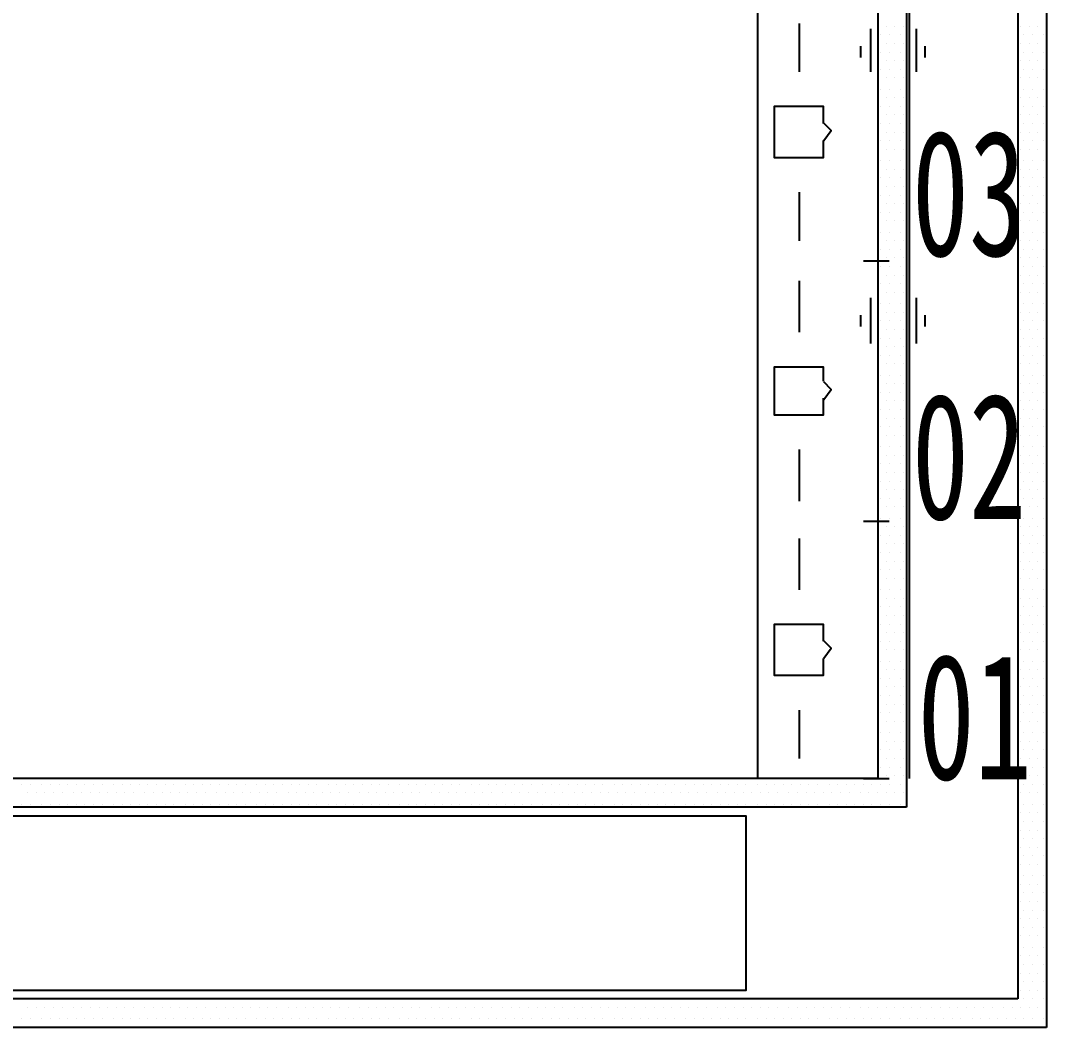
# Model space of a CAD drawing. Header units: metres. Extents: x 17 to 1264, y 17 to 859.
# Drawn here: x 242.4 to 294, y 131 to 181.7 of the extents above; entities that cross this region are included whole.
import ezdxf

# ---------------------------------------------------------------- set-up
doc = ezdxf.new("R2010")
doc.units = ezdxf.units.M
for name, color, linetype in [('LINES', 7, 'Continuous'), ('POLYLINES', 4, 'Continuous'), ('RECTS', 7, 'Continuous'), ('TEXTS', 3, 'Continuous')]:
    doc.layers.add(name, color=color, linetype=linetype)

msp = doc.modelspace()

# ---------------------------------------------------------------- linework, layer by layer
at = {"layer": 'LINES'}
for p, q in [((281.59, 181.58), (281.59, 179.14)), ((285.19, 181.3), (285.19, 179.14)), ((285.98, 181.44), (285.98, 181.44)), ((286.41, 181.44), (286.41, 181.44)), ((286.84, 181.44), (286.84, 181.44)), ((287.49, 181.3), (287.49, 179.14)), ((292.75, 181.44), (292.75, 181.44)), ((293.18, 181.44), (293.18, 181.44)), ((293.61, 181.44), (293.61, 181.44)), ((285.69, 181.01), (285.69, 181.01)), ((286.12, 181.01), (286.12, 181.01)), ((286.7, 181.01), (286.7, 181.01)), ((292.89, 181.01), (292.89, 181.01)), ((293.32, 181.01), (293.32, 181.01)), ((293.9, 181.01), (293.9, 181.01)), ((284.68, 180.43), (284.68, 179.86)), ((285.98, 180.58), (285.98, 180.58)), ((286.41, 180.58), (286.41, 180.58)), ((286.84, 180.58), (286.84, 180.58)), ((287.92, 180.43), (287.92, 179.86)), ((292.75, 180.58), (292.75, 180.58)), ((293.18, 180.58), (293.18, 180.58)), ((293.61, 180.58), (293.61, 180.58)), ((285.69, 180.14), (285.69, 180.14)), ((285.98, 179.71), (285.98, 179.71)), ((286.12, 180.14), (286.12, 180.14)), ((286.41, 179.71), (286.41, 179.71)), ((286.7, 180.14), (286.7, 180.14)), ((286.84, 179.71), (286.84, 179.71)), ((292.75, 179.71), (292.75, 179.71)), ((292.89, 180.14), (292.89, 180.14)), ((293.18, 179.71), (293.18, 179.71)), ((293.32, 180.14), (293.32, 180.14)), ((293.61, 179.71), (293.61, 179.71)), ((293.9, 180.14), (293.9, 180.14)), ((285.69, 179.28), (285.69, 179.28)), ((286.12, 179.28), (286.12, 179.28)), ((286.7, 179.28), (286.7, 179.28)), ((292.89, 179.28), (292.89, 179.28)), ((293.32, 179.28), (293.32, 179.28)), ((293.9, 179.28), (293.9, 179.28)), ((285.98, 178.85), (285.98, 178.85)), ((286.41, 178.85), (286.41, 178.85)), ((286.84, 178.85), (286.84, 178.85)), ((292.75, 178.85), (292.75, 178.85)), ((293.18, 178.85), (293.18, 178.85)), ((293.61, 178.85), (293.61, 178.85)), ((285.69, 178.27), (285.69, 178.27)), ((286.12, 178.27), (286.12, 178.27)), ((286.7, 178.27), (286.7, 178.27)), ((292.89, 178.27), (292.89, 178.27)), ((293.32, 178.27), (293.32, 178.27)), ((293.9, 178.27), (293.9, 178.27)), ((285.98, 177.84), (285.98, 177.84)), ((286.41, 177.84), (286.41, 177.84)), ((286.84, 177.84), (286.84, 177.84)), ((292.75, 177.84), (292.75, 177.84)), ((293.18, 177.84), (293.18, 177.84)), ((293.61, 177.84), (293.61, 177.84)), ((285.69, 177.41), (285.69, 177.41)), ((286.12, 177.41), (286.12, 177.41)), ((286.7, 177.41), (286.7, 177.41)), ((292.89, 177.41), (292.89, 177.41)), ((293.32, 177.41), (293.32, 177.41)), ((293.9, 177.41), (293.9, 177.41)), ((285.98, 176.98), (285.98, 176.98)), ((286.41, 176.98), (286.41, 176.98)), ((286.84, 176.98), (286.84, 176.98)), ((292.75, 176.98), (292.75, 176.98)), ((293.18, 176.98), (293.18, 176.98)), ((293.61, 176.98), (293.61, 176.98)), ((285.69, 176.54), (285.69, 176.54)), ((285.98, 176.11), (285.98, 176.11)), ((286.12, 176.54), (286.12, 176.54)), ((286.41, 176.11), (286.41, 176.11)), ((286.7, 176.54), (286.7, 176.54)), ((286.84, 176.11), (286.84, 176.11)), ((292.75, 176.11), (292.75, 176.11)), ((292.89, 176.54), (292.89, 176.54)), ((293.18, 176.11), (293.18, 176.11)), ((293.32, 176.54), (293.32, 176.54)), ((293.61, 176.11), (293.61, 176.11)), ((293.9, 176.54), (293.9, 176.54)), ((285.69, 175.68), (285.69, 175.68)), ((286.12, 175.68), (286.12, 175.68)), ((286.7, 175.68), (286.7, 175.68)), ((292.89, 175.68), (292.89, 175.68)), ((293.32, 175.68), (293.32, 175.68)), ((293.9, 175.68), (293.9, 175.68)), ((285.98, 175.25), (285.98, 175.25)), ((286.41, 175.25), (286.41, 175.25)), ((286.84, 175.25), (286.84, 175.25)), ((292.75, 175.25), (292.75, 175.25)), ((293.18, 175.25), (293.18, 175.25)), ((293.61, 175.25), (293.61, 175.25)), ((285.69, 174.67), (285.69, 174.67)), ((286.12, 174.67), (286.12, 174.67)), ((286.7, 174.67), (286.7, 174.67)), ((292.89, 174.67), (292.89, 174.67)), ((293.32, 174.67), (293.32, 174.67)), ((293.9, 174.67), (293.9, 174.67)), ((285.98, 174.24), (285.98, 174.24)), ((286.41, 174.24), (286.41, 174.24)), ((286.84, 174.24), (286.84, 174.24)), ((292.75, 174.24), (292.75, 174.24)), ((293.18, 174.24), (293.18, 174.24)), ((293.61, 174.24), (293.61, 174.24)), ((285.69, 173.81), (285.69, 173.81)), ((286.12, 173.81), (286.12, 173.81)), ((286.7, 173.81), (286.7, 173.81)), ((292.89, 173.81), (292.89, 173.81)), ((293.32, 173.81), (293.32, 173.81)), ((293.9, 173.81), (293.9, 173.81)), ((281.59, 173.09), (281.59, 170.64)), ((285.69, 172.94), (285.69, 172.94)), ((285.98, 173.38), (285.98, 173.38)), ((286.12, 172.94), (286.12, 172.94)), ((286.41, 173.38), (286.41, 173.38)), ((286.7, 172.94), (286.7, 172.94)), ((286.84, 173.38), (286.84, 173.38)), ((292.75, 173.38), (292.75, 173.38)), ((292.89, 172.94), (292.89, 172.94)), ((293.18, 173.38), (293.18, 173.38)), ((293.32, 172.94), (293.32, 172.94)), ((293.61, 173.38), (293.61, 173.38)), ((293.9, 172.94), (293.9, 172.94)), ((285.98, 172.51), (285.98, 172.51)), ((286.41, 172.51), (286.41, 172.51)), ((286.84, 172.51), (286.84, 172.51)), ((292.75, 172.51), (292.75, 172.51)), ((293.18, 172.51), (293.18, 172.51)), ((293.61, 172.51), (293.61, 172.51)), ((285.69, 172.08), (285.69, 172.08)), ((286.12, 172.08), (286.12, 172.08)), ((286.7, 172.08), (286.7, 172.08)), ((292.89, 172.08), (292.89, 172.08)), ((293.32, 172.08), (293.32, 172.08)), ((293.9, 172.08), (293.9, 172.08)), ((285.98, 171.65), (285.98, 171.65)), ((286.41, 171.65), (286.41, 171.65)), ((286.84, 171.65), (286.84, 171.65)), ((292.75, 171.65), (292.75, 171.65)), ((293.18, 171.65), (293.18, 171.65)), ((293.61, 171.65), (293.61, 171.65)), ((285.69, 171.07), (285.69, 171.07)), ((286.12, 171.07), (286.12, 171.07)), ((286.7, 171.07), (286.7, 171.07)), ((292.89, 171.07), (292.89, 171.07)), ((293.32, 171.07), (293.32, 171.07)), ((293.9, 171.07), (293.9, 171.07)), ((285.98, 170.64), (285.98, 170.64)), ((286.41, 170.64), (286.41, 170.64)), ((286.84, 170.64), (286.84, 170.64)), ((292.75, 170.64), (292.75, 170.64)), ((293.18, 170.64), (293.18, 170.64)), ((293.61, 170.64), (293.61, 170.64)), ((285.69, 170.21), (285.69, 170.21)), ((286.12, 170.21), (286.12, 170.21)), ((286.7, 170.21), (286.7, 170.21)), ((292.89, 170.21), (292.89, 170.21)), ((293.32, 170.21), (293.32, 170.21)), ((293.9, 170.21), (293.9, 170.21)), ((284.83, 169.63), (286.12, 169.63)), ((285.69, 169.34), (285.69, 169.34)), ((285.98, 169.78), (285.98, 169.78)), ((286.12, 169.34), (286.12, 169.34)), ((286.41, 169.78), (286.41, 169.78)), ((286.7, 169.34), (286.7, 169.34)), ((286.84, 169.78), (286.84, 169.78)), ((292.75, 169.78), (292.75, 169.78)), ((292.89, 169.34), (292.89, 169.34)), ((293.18, 169.78), (293.18, 169.78)), ((293.32, 169.34), (293.32, 169.34)), ((293.61, 169.78), (293.61, 169.78)), ((293.9, 169.34), (293.9, 169.34)), ((285.98, 168.91), (285.98, 168.91)), ((286.41, 168.91), (286.41, 168.91)), ((286.84, 168.91), (286.84, 168.91)), ((292.75, 168.91), (292.75, 168.91)), ((293.18, 168.91), (293.18, 168.91)), ((293.61, 168.91), (293.61, 168.91)), ((281.59, 168.62), (281.59, 166.03)), ((285.69, 168.48), (285.69, 168.48)), ((286.12, 168.48), (286.12, 168.48)), ((286.7, 168.48), (286.7, 168.48)), ((292.89, 168.48), (292.89, 168.48)), ((293.32, 168.48), (293.32, 168.48)), ((293.9, 168.48), (293.9, 168.48)), ((285.98, 168.05), (285.98, 168.05)), ((286.41, 168.05), (286.41, 168.05)), ((286.84, 168.05), (286.84, 168.05)), ((292.75, 168.05), (292.75, 168.05)), ((293.18, 168.05), (293.18, 168.05)), ((293.61, 168.05), (293.61, 168.05)), ((285.19, 167.76), (285.19, 165.46)), ((285.69, 167.47), (285.69, 167.47)), ((286.12, 167.47), (286.12, 167.47)), ((286.7, 167.47), (286.7, 167.47)), ((287.49, 167.76), (287.49, 165.46)), ((292.89, 167.47), (292.89, 167.47)), ((293.32, 167.47), (293.32, 167.47)), ((293.9, 167.47), (293.9, 167.47)), ((284.68, 166.9), (284.68, 166.32)), ((285.98, 167.04), (285.98, 167.04)), ((286.41, 167.04), (286.41, 167.04)), ((286.84, 167.04), (286.84, 167.04)), ((287.92, 166.9), (287.92, 166.32)), ((292.75, 167.04), (292.75, 167.04)), ((293.18, 167.04), (293.18, 167.04)), ((293.61, 167.04), (293.61, 167.04)), ((285.69, 166.61), (285.69, 166.61)), ((286.12, 166.61), (286.12, 166.61)), ((286.7, 166.61), (286.7, 166.61)), ((292.89, 166.61), (292.89, 166.61)), ((293.32, 166.61), (293.32, 166.61)), ((293.9, 166.61), (293.9, 166.61)), ((285.69, 165.74), (285.69, 165.74)), ((285.98, 166.18), (285.98, 166.18)), ((286.12, 165.74), (286.12, 165.74)), ((286.41, 166.18), (286.41, 166.18)), ((286.7, 165.74), (286.7, 165.74)), ((286.84, 166.18), (286.84, 166.18)), ((292.75, 166.18), (292.75, 166.18)), ((292.89, 165.74), (292.89, 165.74)), ((293.18, 166.18), (293.18, 166.18)), ((293.32, 165.74), (293.32, 165.74)), ((293.61, 166.18), (293.61, 166.18)), ((293.9, 165.74), (293.9, 165.74)), ((285.98, 165.31), (285.98, 165.31)), ((286.41, 165.31), (286.41, 165.31)), ((286.84, 165.31), (286.84, 165.31)), ((292.75, 165.31), (292.75, 165.31)), ((293.18, 165.31), (293.18, 165.31)), ((293.61, 165.31), (293.61, 165.31)), ((285.69, 164.88), (285.69, 164.88)), ((286.12, 164.88), (286.12, 164.88)), ((286.7, 164.88), (286.7, 164.88)), ((292.89, 164.88), (292.89, 164.88)), ((293.32, 164.88), (293.32, 164.88)), ((293.9, 164.88), (293.9, 164.88)), ((285.98, 164.45), (285.98, 164.45)), ((286.41, 164.45), (286.41, 164.45)), ((286.84, 164.45), (286.84, 164.45)), ((292.75, 164.45), (292.75, 164.45)), ((293.18, 164.45), (293.18, 164.45)), ((293.61, 164.45), (293.61, 164.45)), ((285.69, 163.87), (285.69, 163.87)), ((286.12, 163.87), (286.12, 163.87)), ((286.7, 163.87), (286.7, 163.87)), ((292.89, 163.87), (292.89, 163.87)), ((293.32, 163.87), (293.32, 163.87)), ((293.9, 163.87), (293.9, 163.87)), ((285.98, 163.44), (285.98, 163.44)), ((286.41, 163.44), (286.41, 163.44)), ((286.84, 163.44), (286.84, 163.44)), ((292.75, 163.44), (292.75, 163.44)), ((293.18, 163.44), (293.18, 163.44)), ((293.61, 163.44), (293.61, 163.44)), ((285.69, 163.01), (285.69, 163.01)), ((286.12, 163.01), (286.12, 163.01)), ((286.7, 163.01), (286.7, 163.01)), ((292.89, 163.01), (292.89, 163.01)), ((293.32, 163.01), (293.32, 163.01)), ((293.9, 163.01), (293.9, 163.01)), ((285.69, 162.14), (285.69, 162.14)), ((285.98, 162.58), (285.98, 162.58)), ((286.12, 162.14), (286.12, 162.14)), ((286.41, 162.58), (286.41, 162.58)), ((286.7, 162.14), (286.7, 162.14)), ((286.84, 162.58), (286.84, 162.58)), ((292.75, 162.58), (292.75, 162.58)), ((292.89, 162.14), (292.89, 162.14)), ((293.18, 162.58), (293.18, 162.58)), ((293.32, 162.14), (293.32, 162.14)), ((293.61, 162.58), (293.61, 162.58)), ((293.9, 162.14), (293.9, 162.14)), ((285.98, 161.71), (285.98, 161.71)), ((286.41, 161.71), (286.41, 161.71)), ((286.84, 161.71), (286.84, 161.71)), ((292.75, 161.71), (292.75, 161.71)), ((293.18, 161.71), (293.18, 161.71)), ((293.61, 161.71), (293.61, 161.71)), ((285.69, 161.28), (285.69, 161.28)), ((286.12, 161.28), (286.12, 161.28)), ((286.7, 161.28), (286.7, 161.28)), ((292.89, 161.28), (292.89, 161.28)), ((293.32, 161.28), (293.32, 161.28)), ((293.9, 161.28), (293.9, 161.28)), ((285.98, 160.85), (285.98, 160.85)), ((286.41, 160.85), (286.41, 160.85)), ((286.84, 160.85), (286.84, 160.85)), ((292.75, 160.85), (292.75, 160.85)), ((293.18, 160.85), (293.18, 160.85)), ((293.61, 160.85), (293.61, 160.85)), ((281.59, 160.13), (281.59, 157.54)), ((285.69, 160.27), (285.69, 160.27)), ((286.12, 160.27), (286.12, 160.27)), ((286.7, 160.27), (286.7, 160.27)), ((292.89, 160.27), (292.89, 160.27)), ((293.32, 160.27), (293.32, 160.27)), ((293.9, 160.27), (293.9, 160.27)), ((285.98, 159.84), (285.98, 159.84)), ((286.41, 159.84), (286.41, 159.84)), ((286.84, 159.84), (286.84, 159.84)), ((292.75, 159.84), (292.75, 159.84)), ((293.18, 159.84), (293.18, 159.84)), ((293.61, 159.84), (293.61, 159.84)), ((285.69, 159.41), (285.69, 159.41)), ((286.12, 159.41), (286.12, 159.41)), ((286.7, 159.41), (286.7, 159.41)), ((292.89, 159.41), (292.89, 159.41)), ((293.32, 159.41), (293.32, 159.41)), ((293.9, 159.41), (293.9, 159.41)), ((285.69, 158.54), (285.69, 158.54)), ((285.98, 158.98), (285.98, 158.98)), ((286.12, 158.54), (286.12, 158.54)), ((286.41, 158.98), (286.41, 158.98)), ((286.7, 158.54), (286.7, 158.54)), ((286.84, 158.98), (286.84, 158.98)), ((292.75, 158.98), (292.75, 158.98)), ((292.89, 158.54), (292.89, 158.54)), ((293.18, 158.98), (293.18, 158.98)), ((293.32, 158.54), (293.32, 158.54)), ((293.61, 158.98), (293.61, 158.98)), ((293.9, 158.54), (293.9, 158.54)), ((285.98, 158.11), (285.98, 158.11)), ((286.41, 158.11), (286.41, 158.11)), ((286.84, 158.11), (286.84, 158.11)), ((292.75, 158.11), (292.75, 158.11)), ((293.18, 158.11), (293.18, 158.11)), ((293.61, 158.11), (293.61, 158.11)), ((285.69, 157.68), (285.69, 157.68)), ((286.12, 157.68), (286.12, 157.68)), ((286.7, 157.68), (286.7, 157.68)), ((292.89, 157.68), (292.89, 157.68)), ((293.32, 157.68), (293.32, 157.68)), ((293.9, 157.68), (293.9, 157.68)), ((285.98, 157.25), (285.98, 157.25)), ((286.41, 157.25), (286.41, 157.25)), ((286.84, 157.25), (286.84, 157.25)), ((292.75, 157.25), (292.75, 157.25)), ((293.18, 157.25), (293.18, 157.25)), ((293.61, 157.25), (293.61, 157.25)), ((284.83, 156.53), (286.12, 156.53)), ((285.69, 156.67), (285.69, 156.67)), ((286.12, 156.67), (286.12, 156.67)), ((286.7, 156.67), (286.7, 156.67)), ((292.89, 156.67), (292.89, 156.67)), ((293.32, 156.67), (293.32, 156.67)), ((293.9, 156.67), (293.9, 156.67)), ((285.98, 156.24), (285.98, 156.24)), ((286.41, 156.24), (286.41, 156.24)), ((286.84, 156.24), (286.84, 156.24)), ((292.75, 156.24), (292.75, 156.24)), ((293.18, 156.24), (293.18, 156.24)), ((293.61, 156.24), (293.61, 156.24)), ((281.59, 155.66), (281.59, 153.07)), ((285.69, 155.81), (285.69, 155.81)), ((285.98, 155.38), (285.98, 155.38)), ((286.12, 155.81), (286.12, 155.81)), ((286.41, 155.38), (286.41, 155.38)), ((286.7, 155.81), (286.7, 155.81)), ((286.84, 155.38), (286.84, 155.38)), ((292.75, 155.38), (292.75, 155.38)), ((292.89, 155.81), (292.89, 155.81)), ((293.18, 155.38), (293.18, 155.38)), ((293.32, 155.81), (293.32, 155.81)), ((293.61, 155.38), (293.61, 155.38)), ((293.9, 155.81), (293.9, 155.81)), ((285.69, 154.94), (285.69, 154.94)), ((286.12, 154.94), (286.12, 154.94)), ((286.7, 154.94), (286.7, 154.94)), ((292.89, 154.94), (292.89, 154.94)), ((293.32, 154.94), (293.32, 154.94)), ((293.9, 154.94), (293.9, 154.94)), ((285.98, 154.51), (285.98, 154.51)), ((286.41, 154.51), (286.41, 154.51)), ((286.84, 154.51), (286.84, 154.51)), ((292.75, 154.51), (292.75, 154.51)), ((293.18, 154.51), (293.18, 154.51)), ((293.61, 154.51), (293.61, 154.51)), ((285.69, 154.08), (285.69, 154.08)), ((286.12, 154.08), (286.12, 154.08)), ((286.7, 154.08), (286.7, 154.08)), ((292.89, 154.08), (292.89, 154.08)), ((293.32, 154.08), (293.32, 154.08)), ((293.9, 154.08), (293.9, 154.08)), ((285.98, 153.65), (285.98, 153.65)), ((286.41, 153.65), (286.41, 153.65)), ((286.84, 153.65), (286.84, 153.65)), ((292.75, 153.65), (292.75, 153.65)), ((293.18, 153.65), (293.18, 153.65)), ((293.61, 153.65), (293.61, 153.65)), ((285.69, 153.07), (285.69, 153.07)), ((286.12, 153.07), (286.12, 153.07)), ((286.7, 153.07), (286.7, 153.07)), ((292.89, 153.07), (292.89, 153.07)), ((293.32, 153.07), (293.32, 153.07)), ((293.9, 153.07), (293.9, 153.07)), ((285.98, 152.64), (285.98, 152.64)), ((286.41, 152.64), (286.41, 152.64)), ((286.84, 152.64), (286.84, 152.64)), ((292.75, 152.64), (292.75, 152.64)), ((293.18, 152.64), (293.18, 152.64)), ((293.61, 152.64), (293.61, 152.64)), ((285.69, 152.21), (285.69, 152.21)), ((285.98, 151.78), (285.98, 151.78)), ((286.12, 152.21), (286.12, 152.21)), ((286.41, 151.78), (286.41, 151.78)), ((286.7, 152.21), (286.7, 152.21)), ((286.84, 151.78), (286.84, 151.78)), ((292.75, 151.78), (292.75, 151.78)), ((292.89, 152.21), (292.89, 152.21)), ((293.18, 151.78), (293.18, 151.78)), ((293.32, 152.21), (293.32, 152.21)), ((293.61, 151.78), (293.61, 151.78)), ((293.9, 152.21), (293.9, 152.21)), ((285.69, 151.34), (285.69, 151.34)), ((286.12, 151.34), (286.12, 151.34)), ((286.7, 151.34), (286.7, 151.34)), ((292.89, 151.34), (292.89, 151.34)), ((293.32, 151.34), (293.32, 151.34)), ((293.9, 151.34), (293.9, 151.34)), ((285.98, 150.91), (285.98, 150.91)), ((286.41, 150.91), (286.41, 150.91)), ((286.84, 150.91), (286.84, 150.91)), ((292.75, 150.91), (292.75, 150.91)), ((293.18, 150.91), (293.18, 150.91)), ((293.61, 150.91), (293.61, 150.91)), ((285.69, 150.48), (285.69, 150.48)), ((286.12, 150.48), (286.12, 150.48)), ((286.7, 150.48), (286.7, 150.48)), ((292.89, 150.48), (292.89, 150.48)), ((293.32, 150.48), (293.32, 150.48)), ((293.9, 150.48), (293.9, 150.48)), ((285.98, 150.05), (285.98, 150.05)), ((286.41, 150.05), (286.41, 150.05)), ((286.84, 150.05), (286.84, 150.05)), ((292.75, 150.05), (292.75, 150.05)), ((293.18, 150.05), (293.18, 150.05)), ((293.61, 150.05), (293.61, 150.05)), ((285.69, 149.47), (285.69, 149.47)), ((286.12, 149.47), (286.12, 149.47)), ((286.7, 149.47), (286.7, 149.47)), ((292.89, 149.47), (292.89, 149.47)), ((293.32, 149.47), (293.32, 149.47)), ((293.9, 149.47), (293.9, 149.47)), ((285.98, 149.04), (285.98, 149.04)), ((286.41, 149.04), (286.41, 149.04)), ((286.84, 149.04), (286.84, 149.04)), ((292.75, 149.04), (292.75, 149.04)), ((293.18, 149.04), (293.18, 149.04)), ((293.61, 149.04), (293.61, 149.04)), ((285.69, 148.61), (285.69, 148.61)), ((285.98, 148.18), (285.98, 148.18)), ((286.12, 148.61), (286.12, 148.61)), ((286.41, 148.18), (286.41, 148.18)), ((286.7, 148.61), (286.7, 148.61)), ((286.84, 148.18), (286.84, 148.18)), ((292.75, 148.18), (292.75, 148.18)), ((292.89, 148.61), (292.89, 148.61)), ((293.18, 148.18), (293.18, 148.18)), ((293.32, 148.61), (293.32, 148.61)), ((293.61, 148.18), (293.61, 148.18)), ((293.9, 148.61), (293.9, 148.61)), ((285.69, 147.74), (285.69, 147.74)), ((286.12, 147.74), (286.12, 147.74)), ((286.7, 147.74), (286.7, 147.74)), ((292.89, 147.74), (292.89, 147.74)), ((293.32, 147.74), (293.32, 147.74)), ((293.9, 147.74), (293.9, 147.74)), ((285.98, 147.31), (285.98, 147.31)), ((286.41, 147.31), (286.41, 147.31)), ((286.84, 147.31), (286.84, 147.31)), ((292.75, 147.31), (292.75, 147.31)), ((293.18, 147.31), (293.18, 147.31)), ((293.61, 147.31), (293.61, 147.31)), ((281.59, 147.02), (281.59, 144.58)), ((285.69, 146.88), (285.69, 146.88)), ((286.12, 146.88), (286.12, 146.88)), ((286.7, 146.88), (286.7, 146.88)), ((292.89, 146.88), (292.89, 146.88)), ((293.32, 146.88), (293.32, 146.88)), ((293.9, 146.88), (293.9, 146.88)), ((285.98, 146.45), (285.98, 146.45)), ((286.41, 146.45), (286.41, 146.45)), ((286.84, 146.45), (286.84, 146.45)), ((292.75, 146.45), (292.75, 146.45)), ((293.18, 146.45), (293.18, 146.45)), ((293.61, 146.45), (293.61, 146.45)), ((285.69, 145.87), (285.69, 145.87)), ((286.12, 145.87), (286.12, 145.87)), ((286.7, 145.87), (286.7, 145.87)), ((292.89, 145.87), (292.89, 145.87)), ((293.32, 145.87), (293.32, 145.87)), ((293.9, 145.87), (293.9, 145.87)), ((285.98, 145.44), (285.98, 145.44)), ((286.41, 145.44), (286.41, 145.44)), ((286.84, 145.44), (286.84, 145.44)), ((292.75, 145.44), (292.75, 145.44)), ((293.18, 145.44), (293.18, 145.44)), ((293.61, 145.44), (293.61, 145.44)), ((285.69, 145.01), (285.69, 145.01)), ((285.98, 144.58), (285.98, 144.58)), ((286.12, 145.01), (286.12, 145.01)), ((286.41, 144.58), (286.41, 144.58)), ((286.7, 145.01), (286.7, 145.01)), ((286.84, 144.58), (286.84, 144.58)), ((292.75, 144.58), (292.75, 144.58)), ((292.89, 145.01), (292.89, 145.01)), ((293.18, 144.58), (293.18, 144.58)), ((293.32, 145.01), (293.32, 145.01)), ((293.61, 144.58), (293.61, 144.58)), ((293.9, 145.01), (293.9, 145.01)), ((285.69, 144.14), (285.69, 144.14)), ((286.12, 144.14), (286.12, 144.14)), ((286.7, 144.14), (286.7, 144.14)), ((292.89, 144.14), (292.89, 144.14)), ((293.32, 144.14), (293.32, 144.14)), ((293.9, 144.14), (293.9, 144.14)), ((284.83, 143.57), (286.12, 143.57)), ((285.98, 143.71), (285.98, 143.71)), ((286.41, 143.71), (286.41, 143.71)), ((286.84, 143.71), (286.84, 143.71)), ((292.75, 143.71), (292.75, 143.71)), ((293.18, 143.71), (293.18, 143.71)), ((293.61, 143.71), (293.61, 143.71)), ((242.49, 143.28), (242.49, 143.28)), ((242.92, 143.28), (242.92, 143.28)), ((243.5, 143.28), (243.5, 143.28)), ((243.93, 143.28), (243.93, 143.28)), ((244.36, 143.28), (244.36, 143.28)), ((244.79, 143.28), (244.79, 143.28)), ((245.23, 143.28), (245.23, 143.28)), ((245.66, 143.28), (245.66, 143.28)), ((246.09, 143.28), (246.09, 143.28)), ((246.52, 143.28), (246.52, 143.28)), ((247.1, 143.28), (247.1, 143.28)), ((247.53, 143.28), (247.53, 143.28)), ((247.96, 143.28), (247.96, 143.28)), ((248.39, 143.28), (248.39, 143.28)), ((248.83, 143.28), (248.83, 143.28)), ((249.26, 143.28), (249.26, 143.28)), ((249.69, 143.28), (249.69, 143.28)), ((250.12, 143.28), (250.12, 143.28)), ((250.7, 143.28), (250.7, 143.28)), ((251.13, 143.28), (251.13, 143.28)), ((251.56, 143.28), (251.56, 143.28)), ((251.99, 143.28), (251.99, 143.28)), ((252.43, 143.28), (252.43, 143.28)), ((252.86, 143.28), (252.86, 143.28)), ((253.29, 143.28), (253.29, 143.28)), ((253.72, 143.28), (253.72, 143.28)), ((254.3, 143.28), (254.3, 143.28)), ((254.73, 143.28), (254.73, 143.28)), ((255.16, 143.28), (255.16, 143.28)), ((255.59, 143.28), (255.59, 143.28)), ((256.03, 143.28), (256.03, 143.28)), ((256.46, 143.28), (256.46, 143.28)), ((256.89, 143.28), (256.89, 143.28)), ((257.32, 143.28), (257.32, 143.28)), ((257.9, 143.28), (257.9, 143.28)), ((258.33, 143.28), (258.33, 143.28)), ((258.76, 143.28), (258.76, 143.28)), ((259.19, 143.28), (259.19, 143.28)), ((259.63, 143.28), (259.63, 143.28)), ((260.06, 143.28), (260.06, 143.28)), ((260.49, 143.28), (260.49, 143.28)), ((260.92, 143.28), (260.92, 143.28)), ((261.5, 143.28), (261.5, 143.28)), ((261.93, 143.28), (261.93, 143.28)), ((262.36, 143.28), (262.36, 143.28)), ((262.79, 143.28), (262.79, 143.28)), ((263.23, 143.28), (263.23, 143.28)), ((263.66, 143.28), (263.66, 143.28)), ((264.09, 143.28), (264.09, 143.28)), ((264.52, 143.28), (264.52, 143.28)), ((265.1, 143.28), (265.1, 143.28)), ((265.53, 143.28), (265.53, 143.28)), ((265.96, 143.28), (265.96, 143.28)), ((266.39, 143.28), (266.39, 143.28)), ((266.83, 143.28), (266.83, 143.28)), ((267.26, 143.28), (267.26, 143.28)), ((267.69, 143.28), (267.69, 143.28)), ((268.12, 143.28), (268.12, 143.28)), ((268.7, 143.28), (268.7, 143.28)), ((269.13, 143.28), (269.13, 143.28)), ((269.56, 143.28), (269.56, 143.28)), ((269.99, 143.28), (269.99, 143.28)), ((270.43, 143.28), (270.43, 143.28)), ((270.86, 143.28), (270.86, 143.28)), ((271.29, 143.28), (271.29, 143.28)), ((271.72, 143.28), (271.72, 143.28)), ((272.3, 143.28), (272.3, 143.28)), ((272.73, 143.28), (272.73, 143.28)), ((273.16, 143.28), (273.16, 143.28)), ((273.59, 143.28), (273.59, 143.28)), ((274.03, 143.28), (274.03, 143.28)), ((274.46, 143.28), (274.46, 143.28)), ((274.89, 143.28), (274.89, 143.28)), ((275.32, 143.28), (275.32, 143.28)), ((275.9, 143.28), (275.9, 143.28)), ((276.33, 143.28), (276.33, 143.28)), ((276.76, 143.28), (276.76, 143.28)), ((277.19, 143.28), (277.19, 143.28)), ((277.63, 143.28), (277.63, 143.28)), ((278.06, 143.28), (278.06, 143.28)), ((278.49, 143.28), (278.49, 143.28)), ((278.92, 143.28), (278.92, 143.28)), ((279.5, 143.28), (279.5, 143.28)), ((279.93, 143.28), (279.93, 143.28)), ((280.36, 143.28), (280.36, 143.28)), ((280.79, 143.28), (280.79, 143.28)), ((281.23, 143.28), (281.23, 143.28)), ((281.66, 143.28), (281.66, 143.28)), ((282.09, 143.28), (282.09, 143.28)), ((282.52, 143.28), (282.52, 143.28)), ((283.1, 143.28), (283.1, 143.28)), ((283.53, 143.28), (283.53, 143.28)), ((283.96, 143.28), (283.96, 143.28)), ((284.39, 143.28), (284.39, 143.28)), ((284.83, 143.28), (284.83, 143.28)), ((285.26, 143.28), (285.26, 143.28)), ((285.69, 143.28), (285.69, 143.28)), ((286.12, 143.28), (286.12, 143.28)), ((286.7, 143.28), (286.7, 143.28)), ((292.89, 143.28), (292.89, 143.28)), ((293.32, 143.28), (293.32, 143.28)), ((293.9, 143.28), (293.9, 143.28)), ((242.78, 142.85), (242.78, 142.85)), ((243.21, 142.85), (243.21, 142.85)), ((243.64, 142.85), (243.64, 142.85)), ((244.07, 142.85), (244.07, 142.85)), ((244.51, 142.85), (244.51, 142.85)), ((245.08, 142.85), (245.08, 142.85)), ((245.51, 142.85), (245.51, 142.85)), ((245.95, 142.85), (245.95, 142.85)), ((246.38, 142.85), (246.38, 142.85)), ((246.81, 142.85), (246.81, 142.85)), ((247.24, 142.85), (247.24, 142.85)), ((247.67, 142.85), (247.67, 142.85)), ((248.11, 142.85), (248.11, 142.85)), ((248.68, 142.85), (248.68, 142.85)), ((249.11, 142.85), (249.11, 142.85)), ((249.55, 142.85), (249.55, 142.85)), ((249.98, 142.85), (249.98, 142.85)), ((250.41, 142.85), (250.41, 142.85)), ((250.84, 142.85), (250.84, 142.85)), ((251.27, 142.85), (251.27, 142.85)), ((251.71, 142.85), (251.71, 142.85)), ((252.28, 142.85), (252.28, 142.85)), ((252.71, 142.85), (252.71, 142.85)), ((253.15, 142.85), (253.15, 142.85)), ((253.58, 142.85), (253.58, 142.85)), ((254.01, 142.85), (254.01, 142.85)), ((254.44, 142.85), (254.44, 142.85)), ((254.87, 142.85), (254.87, 142.85)), ((255.31, 142.85), (255.31, 142.85)), ((255.88, 142.85), (255.88, 142.85)), ((256.31, 142.85), (256.31, 142.85)), ((256.75, 142.85), (256.75, 142.85)), ((257.18, 142.85), (257.18, 142.85)), ((257.61, 142.85), (257.61, 142.85)), ((258.04, 142.85), (258.04, 142.85)), ((258.47, 142.85), (258.47, 142.85)), ((258.91, 142.85), (258.91, 142.85)), ((259.48, 142.85), (259.48, 142.85)), ((259.91, 142.85), (259.91, 142.85)), ((260.35, 142.85), (260.35, 142.85)), ((260.78, 142.85), (260.78, 142.85)), ((261.21, 142.85), (261.21, 142.85)), ((261.64, 142.85), (261.64, 142.85)), ((262.07, 142.85), (262.07, 142.85)), ((262.51, 142.85), (262.51, 142.85)), ((263.08, 142.85), (263.08, 142.85)), ((263.51, 142.85), (263.51, 142.85)), ((263.95, 142.85), (263.95, 142.85)), ((264.38, 142.85), (264.38, 142.85)), ((264.81, 142.85), (264.81, 142.85)), ((265.24, 142.85), (265.24, 142.85)), ((265.67, 142.85), (265.67, 142.85)), ((266.11, 142.85), (266.11, 142.85)), ((266.68, 142.85), (266.68, 142.85)), ((267.11, 142.85), (267.11, 142.85)), ((267.55, 142.85), (267.55, 142.85)), ((267.98, 142.85), (267.98, 142.85)), ((268.41, 142.85), (268.41, 142.85)), ((268.84, 142.85), (268.84, 142.85)), ((269.27, 142.85), (269.27, 142.85)), ((269.71, 142.85), (269.71, 142.85)), ((270.28, 142.85), (270.28, 142.85)), ((270.71, 142.85), (270.71, 142.85)), ((271.15, 142.85), (271.15, 142.85)), ((271.58, 142.85), (271.58, 142.85)), ((272.01, 142.85), (272.01, 142.85)), ((272.44, 142.85), (272.44, 142.85)), ((272.87, 142.85), (272.87, 142.85)), ((273.31, 142.85), (273.31, 142.85)), ((273.88, 142.85), (273.88, 142.85)), ((274.31, 142.85), (274.31, 142.85)), ((274.75, 142.85), (274.75, 142.85)), ((275.18, 142.85), (275.18, 142.85)), ((275.61, 142.85), (275.61, 142.85)), ((276.04, 142.85), (276.04, 142.85)), ((276.47, 142.85), (276.47, 142.85)), ((276.91, 142.85), (276.91, 142.85)), ((277.48, 142.85), (277.48, 142.85)), ((277.91, 142.85), (277.91, 142.85)), ((278.35, 142.85), (278.35, 142.85)), ((278.78, 142.85), (278.78, 142.85)), ((279.21, 142.85), (279.21, 142.85)), ((279.64, 142.85), (279.64, 142.85)), ((280.07, 142.85), (280.07, 142.85)), ((280.51, 142.85), (280.51, 142.85)), ((281.08, 142.85), (281.08, 142.85)), ((281.51, 142.85), (281.51, 142.85)), ((281.95, 142.85), (281.95, 142.85)), ((282.38, 142.85), (282.38, 142.85)), ((282.81, 142.85), (282.81, 142.85)), ((283.24, 142.85), (283.24, 142.85)), ((283.67, 142.85), (283.67, 142.85)), ((284.11, 142.85), (284.11, 142.85)), ((284.68, 142.85), (284.68, 142.85)), ((285.11, 142.85), (285.11, 142.85)), ((285.55, 142.85), (285.55, 142.85)), ((285.98, 142.85), (285.98, 142.85)), ((286.41, 142.85), (286.41, 142.85)), ((286.84, 142.85), (286.84, 142.85)), ((292.75, 142.85), (292.75, 142.85)), ((293.18, 142.85), (293.18, 142.85)), ((293.61, 142.85), (293.61, 142.85)), ((242.49, 142.27), (242.49, 142.27)), ((242.92, 142.27), (242.92, 142.27)), ((243.5, 142.27), (243.5, 142.27)), ((243.93, 142.27), (243.93, 142.27)), ((244.36, 142.27), (244.36, 142.27)), ((244.79, 142.27), (244.79, 142.27)), ((245.23, 142.27), (245.23, 142.27)), ((245.66, 142.27), (245.66, 142.27)), ((246.09, 142.27), (246.09, 142.27)), ((246.52, 142.27), (246.52, 142.27)), ((247.1, 142.27), (247.1, 142.27)), ((247.53, 142.27), (247.53, 142.27)), ((247.96, 142.27), (247.96, 142.27)), ((248.39, 142.27), (248.39, 142.27)), ((248.83, 142.27), (248.83, 142.27)), ((249.26, 142.27), (249.26, 142.27)), ((249.69, 142.27), (249.69, 142.27)), ((250.12, 142.27), (250.12, 142.27)), ((250.7, 142.27), (250.7, 142.27)), ((251.13, 142.27), (251.13, 142.27)), ((251.56, 142.27), (251.56, 142.27)), ((251.99, 142.27), (251.99, 142.27)), ((252.43, 142.27), (252.43, 142.27)), ((252.86, 142.27), (252.86, 142.27)), ((253.29, 142.27), (253.29, 142.27)), ((253.72, 142.27), (253.72, 142.27)), ((254.3, 142.27), (254.3, 142.27)), ((254.73, 142.27), (254.73, 142.27)), ((255.16, 142.27), (255.16, 142.27)), ((255.59, 142.27), (255.59, 142.27)), ((256.03, 142.27), (256.03, 142.27)), ((256.46, 142.27), (256.46, 142.27)), ((256.89, 142.27), (256.89, 142.27)), ((257.32, 142.27), (257.32, 142.27)), ((257.9, 142.27), (257.9, 142.27)), ((258.33, 142.27), (258.33, 142.27)), ((258.76, 142.27), (258.76, 142.27)), ((259.19, 142.27), (259.19, 142.27)), ((259.63, 142.27), (259.63, 142.27)), ((260.06, 142.27), (260.06, 142.27)), ((260.49, 142.27), (260.49, 142.27)), ((260.92, 142.27), (260.92, 142.27)), ((261.5, 142.27), (261.5, 142.27)), ((261.93, 142.27), (261.93, 142.27)), ((262.36, 142.27), (262.36, 142.27)), ((262.79, 142.27), (262.79, 142.27)), ((263.23, 142.27), (263.23, 142.27)), ((263.66, 142.27), (263.66, 142.27)), ((264.09, 142.27), (264.09, 142.27)), ((264.52, 142.27), (264.52, 142.27)), ((265.1, 142.27), (265.1, 142.27)), ((265.53, 142.27), (265.53, 142.27)), ((265.96, 142.27), (265.96, 142.27)), ((266.39, 142.27), (266.39, 142.27)), ((266.83, 142.27), (266.83, 142.27)), ((267.26, 142.27), (267.26, 142.27)), ((267.69, 142.27), (267.69, 142.27)), ((268.12, 142.27), (268.12, 142.27)), ((268.7, 142.27), (268.7, 142.27)), ((269.13, 142.27), (269.13, 142.27)), ((269.56, 142.27), (269.56, 142.27)), ((269.99, 142.27), (269.99, 142.27)), ((270.43, 142.27), (270.43, 142.27)), ((270.86, 142.27), (270.86, 142.27)), ((271.29, 142.27), (271.29, 142.27)), ((271.72, 142.27), (271.72, 142.27)), ((272.3, 142.27), (272.3, 142.27)), ((272.73, 142.27), (272.73, 142.27)), ((273.16, 142.27), (273.16, 142.27)), ((273.59, 142.27), (273.59, 142.27)), ((274.03, 142.27), (274.03, 142.27)), ((274.46, 142.27), (274.46, 142.27)), ((274.89, 142.27), (274.89, 142.27)), ((275.32, 142.27), (275.32, 142.27)), ((275.9, 142.27), (275.9, 142.27)), ((276.33, 142.27), (276.33, 142.27)), ((276.76, 142.27), (276.76, 142.27)), ((277.19, 142.27), (277.19, 142.27)), ((277.63, 142.27), (277.63, 142.27)), ((278.06, 142.27), (278.06, 142.27)), ((278.49, 142.27), (278.49, 142.27)), ((278.92, 142.27), (278.92, 142.27)), ((279.5, 142.27), (279.5, 142.27)), ((279.93, 142.27), (279.93, 142.27)), ((280.36, 142.27), (280.36, 142.27)), ((280.79, 142.27), (280.79, 142.27)), ((281.23, 142.27), (281.23, 142.27)), ((281.66, 142.27), (281.66, 142.27)), ((282.09, 142.27), (282.09, 142.27)), ((282.52, 142.27), (282.52, 142.27)), ((283.1, 142.27), (283.1, 142.27)), ((283.53, 142.27), (283.53, 142.27)), ((283.96, 142.27), (283.96, 142.27)), ((284.39, 142.27), (284.39, 142.27)), ((284.83, 142.27), (284.83, 142.27)), ((285.26, 142.27), (285.26, 142.27)), ((285.69, 142.27), (285.69, 142.27)), ((286.12, 142.27), (286.12, 142.27)), ((286.7, 142.27), (286.7, 142.27)), ((292.89, 142.27), (292.89, 142.27)), ((293.32, 142.27), (293.32, 142.27)), ((293.9, 142.27), (293.9, 142.27)), ((292.75, 141.84), (292.75, 141.84)), ((293.18, 141.84), (293.18, 141.84)), ((293.61, 141.84), (293.61, 141.84)), ((292.75, 140.98), (292.75, 140.98)), ((292.89, 141.41), (292.89, 141.41)), ((293.18, 140.98), (293.18, 140.98)), ((293.32, 141.41), (293.32, 141.41)), ((293.61, 140.98), (293.61, 140.98)), ((293.9, 141.41), (293.9, 141.41)), ((292.89, 140.54), (292.89, 140.54)), ((293.32, 140.54), (293.32, 140.54)), ((293.9, 140.54), (293.9, 140.54)), ((292.75, 140.11), (292.75, 140.11)), ((293.18, 140.11), (293.18, 140.11)), ((293.61, 140.11), (293.61, 140.11)), ((292.89, 139.68), (292.89, 139.68)), ((293.32, 139.68), (293.32, 139.68)), ((293.9, 139.68), (293.9, 139.68)), ((292.75, 139.25), (292.75, 139.25)), ((293.18, 139.25), (293.18, 139.25)), ((293.61, 139.25), (293.61, 139.25)), ((292.89, 138.67), (292.89, 138.67)), ((293.32, 138.67), (293.32, 138.67)), ((293.9, 138.67), (293.9, 138.67)), ((292.75, 138.24), (292.75, 138.24)), ((293.18, 138.24), (293.18, 138.24)), ((293.61, 138.24), (293.61, 138.24)), ((292.75, 137.38), (292.75, 137.38)), ((292.89, 137.81), (292.89, 137.81)), ((293.18, 137.38), (293.18, 137.38)), ((293.32, 137.81), (293.32, 137.81)), ((293.61, 137.38), (293.61, 137.38)), ((293.9, 137.81), (293.9, 137.81)), ((292.89, 136.94), (292.89, 136.94)), ((293.32, 136.94), (293.32, 136.94)), ((293.9, 136.94), (293.9, 136.94)), ((292.75, 136.51), (292.75, 136.51)), ((293.18, 136.51), (293.18, 136.51)), ((293.61, 136.51), (293.61, 136.51)), ((292.89, 136.08), (292.89, 136.08)), ((293.32, 136.08), (293.32, 136.08)), ((293.9, 136.08), (293.9, 136.08)), ((292.75, 135.65), (292.75, 135.65)), ((293.18, 135.65), (293.18, 135.65)), ((293.61, 135.65), (293.61, 135.65)), ((292.89, 135.07), (292.89, 135.07)), ((293.32, 135.07), (293.32, 135.07)), ((293.9, 135.07), (293.9, 135.07)), ((292.75, 134.64), (292.75, 134.64)), ((293.18, 134.64), (293.18, 134.64)), ((293.61, 134.64), (293.61, 134.64)), ((292.75, 133.78), (292.75, 133.78)), ((292.89, 134.21), (292.89, 134.21)), ((293.18, 133.78), (293.18, 133.78)), ((293.32, 134.21), (293.32, 134.21)), ((293.61, 133.78), (293.61, 133.78)), ((293.9, 134.21), (293.9, 134.21)), ((292.89, 133.34), (292.89, 133.34)), ((293.32, 133.34), (293.32, 133.34)), ((293.9, 133.34), (293.9, 133.34)), ((292.75, 132.91), (292.75, 132.91)), ((293.18, 132.91), (293.18, 132.91)), ((293.61, 132.91), (293.61, 132.91)), ((242.49, 132.48), (242.49, 132.48)), ((242.92, 132.48), (242.92, 132.48)), ((243.5, 132.48), (243.5, 132.48)), ((243.93, 132.48), (243.93, 132.48)), ((244.36, 132.48), (244.36, 132.48)), ((244.79, 132.48), (244.79, 132.48)), ((245.23, 132.48), (245.23, 132.48)), ((245.66, 132.48), (245.66, 132.48)), ((246.09, 132.48), (246.09, 132.48)), ((246.52, 132.48), (246.52, 132.48)), ((247.1, 132.48), (247.1, 132.48)), ((247.53, 132.48), (247.53, 132.48)), ((247.96, 132.48), (247.96, 132.48)), ((248.39, 132.48), (248.39, 132.48)), ((248.83, 132.48), (248.83, 132.48)), ((249.26, 132.48), (249.26, 132.48)), ((249.69, 132.48), (249.69, 132.48)), ((250.12, 132.48), (250.12, 132.48)), ((250.7, 132.48), (250.7, 132.48)), ((251.13, 132.48), (251.13, 132.48)), ((251.56, 132.48), (251.56, 132.48)), ((251.99, 132.48), (251.99, 132.48)), ((252.43, 132.48), (252.43, 132.48)), ((252.86, 132.48), (252.86, 132.48)), ((253.29, 132.48), (253.29, 132.48)), ((253.72, 132.48), (253.72, 132.48)), ((254.3, 132.48), (254.3, 132.48)), ((254.73, 132.48), (254.73, 132.48)), ((255.16, 132.48), (255.16, 132.48)), ((255.59, 132.48), (255.59, 132.48)), ((256.03, 132.48), (256.03, 132.48)), ((256.46, 132.48), (256.46, 132.48)), ((256.89, 132.48), (256.89, 132.48)), ((257.32, 132.48), (257.32, 132.48)), ((257.9, 132.48), (257.9, 132.48)), ((258.33, 132.48), (258.33, 132.48)), ((258.76, 132.48), (258.76, 132.48)), ((259.19, 132.48), (259.19, 132.48)), ((259.63, 132.48), (259.63, 132.48)), ((260.06, 132.48), (260.06, 132.48)), ((260.49, 132.48), (260.49, 132.48)), ((260.92, 132.48), (260.92, 132.48)), ((261.5, 132.48), (261.5, 132.48)), ((261.93, 132.48), (261.93, 132.48)), ((262.36, 132.48), (262.36, 132.48)), ((262.79, 132.48), (262.79, 132.48)), ((263.23, 132.48), (263.23, 132.48)), ((263.66, 132.48), (263.66, 132.48)), ((264.09, 132.48), (264.09, 132.48)), ((264.52, 132.48), (264.52, 132.48)), ((265.1, 132.48), (265.1, 132.48)), ((265.53, 132.48), (265.53, 132.48)), ((265.96, 132.48), (265.96, 132.48)), ((266.39, 132.48), (266.39, 132.48)), ((266.83, 132.48), (266.83, 132.48)), ((267.26, 132.48), (267.26, 132.48)), ((267.69, 132.48), (267.69, 132.48)), ((268.12, 132.48), (268.12, 132.48)), ((268.7, 132.48), (268.7, 132.48)), ((269.13, 132.48), (269.13, 132.48)), ((269.56, 132.48), (269.56, 132.48)), ((269.99, 132.48), (269.99, 132.48)), ((270.43, 132.48), (270.43, 132.48)), ((270.86, 132.48), (270.86, 132.48)), ((271.29, 132.48), (271.29, 132.48)), ((271.72, 132.48), (271.72, 132.48)), ((272.3, 132.48), (272.3, 132.48)), ((272.73, 132.48), (272.73, 132.48)), ((273.16, 132.48), (273.16, 132.48)), ((273.59, 132.48), (273.59, 132.48)), ((274.03, 132.48), (274.03, 132.48)), ((274.46, 132.48), (274.46, 132.48)), ((274.89, 132.48), (274.89, 132.48)), ((275.32, 132.48), (275.32, 132.48)), ((275.9, 132.48), (275.9, 132.48)), ((276.33, 132.48), (276.33, 132.48)), ((276.76, 132.48), (276.76, 132.48)), ((277.19, 132.48), (277.19, 132.48)), ((277.63, 132.48), (277.63, 132.48)), ((278.06, 132.48), (278.06, 132.48)), ((278.49, 132.48), (278.49, 132.48)), ((278.92, 132.48), (278.92, 132.48)), ((279.5, 132.48), (279.5, 132.48)), ((279.93, 132.48), (279.93, 132.48)), ((280.36, 132.48), (280.36, 132.48)), ((280.79, 132.48), (280.79, 132.48)), ((281.23, 132.48), (281.23, 132.48)), ((281.66, 132.48), (281.66, 132.48)), ((282.09, 132.48), (282.09, 132.48)), ((282.52, 132.48), (282.52, 132.48)), ((283.1, 132.48), (283.1, 132.48)), ((283.53, 132.48), (283.53, 132.48)), ((283.96, 132.48), (283.96, 132.48)), ((284.39, 132.48), (284.39, 132.48)), ((284.83, 132.48), (284.83, 132.48)), ((285.26, 132.48), (285.26, 132.48)), ((285.69, 132.48), (285.69, 132.48)), ((286.12, 132.48), (286.12, 132.48)), ((286.7, 132.48), (286.7, 132.48)), ((287.13, 132.48), (287.13, 132.48)), ((287.56, 132.48), (287.56, 132.48)), ((287.99, 132.48), (287.99, 132.48)), ((288.43, 132.48), (288.43, 132.48)), ((288.86, 132.48), (288.86, 132.48)), ((289.29, 132.48), (289.29, 132.48)), ((289.72, 132.48), (289.72, 132.48)), ((290.3, 132.48), (290.3, 132.48)), ((290.73, 132.48), (290.73, 132.48)), ((291.16, 132.48), (291.16, 132.48)), ((291.59, 132.48), (291.59, 132.48)), ((292.03, 132.48), (292.03, 132.48)), ((292.46, 132.48), (292.46, 132.48)), ((292.89, 132.48), (292.89, 132.48)), ((293.32, 132.48), (293.32, 132.48)), ((293.9, 132.48), (293.9, 132.48)), ((242.78, 132.05), (242.78, 132.05)), ((243.21, 132.05), (243.21, 132.05)), ((243.64, 132.05), (243.64, 132.05)), ((244.07, 132.05), (244.07, 132.05)), ((244.51, 132.05), (244.51, 132.05)), ((245.08, 132.05), (245.08, 132.05)), ((245.51, 132.05), (245.51, 132.05)), ((245.95, 132.05), (245.95, 132.05)), ((246.38, 132.05), (246.38, 132.05)), ((246.81, 132.05), (246.81, 132.05)), ((247.24, 132.05), (247.24, 132.05)), ((247.67, 132.05), (247.67, 132.05)), ((248.11, 132.05), (248.11, 132.05)), ((248.68, 132.05), (248.68, 132.05)), ((249.11, 132.05), (249.11, 132.05)), ((249.55, 132.05), (249.55, 132.05)), ((249.98, 132.05), (249.98, 132.05)), ((250.41, 132.05), (250.41, 132.05)), ((250.84, 132.05), (250.84, 132.05)), ((251.27, 132.05), (251.27, 132.05)), ((251.71, 132.05), (251.71, 132.05)), ((252.28, 132.05), (252.28, 132.05)), ((252.71, 132.05), (252.71, 132.05)), ((253.15, 132.05), (253.15, 132.05)), ((253.58, 132.05), (253.58, 132.05)), ((254.01, 132.05), (254.01, 132.05)), ((254.44, 132.05), (254.44, 132.05)), ((254.87, 132.05), (254.87, 132.05)), ((255.31, 132.05), (255.31, 132.05)), ((255.88, 132.05), (255.88, 132.05)), ((256.31, 132.05), (256.31, 132.05)), ((256.75, 132.05), (256.75, 132.05)), ((257.18, 132.05), (257.18, 132.05)), ((257.61, 132.05), (257.61, 132.05)), ((258.04, 132.05), (258.04, 132.05)), ((258.47, 132.05), (258.47, 132.05)), ((258.91, 132.05), (258.91, 132.05)), ((259.48, 132.05), (259.48, 132.05)), ((259.91, 132.05), (259.91, 132.05)), ((260.35, 132.05), (260.35, 132.05)), ((260.78, 132.05), (260.78, 132.05)), ((261.21, 132.05), (261.21, 132.05)), ((261.64, 132.05), (261.64, 132.05)), ((262.07, 132.05), (262.07, 132.05)), ((262.51, 132.05), (262.51, 132.05)), ((263.08, 132.05), (263.08, 132.05)), ((263.51, 132.05), (263.51, 132.05)), ((263.95, 132.05), (263.95, 132.05)), ((264.38, 132.05), (264.38, 132.05)), ((264.81, 132.05), (264.81, 132.05)), ((265.24, 132.05), (265.24, 132.05)), ((265.67, 132.05), (265.67, 132.05)), ((266.11, 132.05), (266.11, 132.05)), ((266.68, 132.05), (266.68, 132.05)), ((267.11, 132.05), (267.11, 132.05)), ((267.55, 132.05), (267.55, 132.05)), ((267.98, 132.05), (267.98, 132.05)), ((268.41, 132.05), (268.41, 132.05)), ((268.84, 132.05), (268.84, 132.05)), ((269.27, 132.05), (269.27, 132.05)), ((269.71, 132.05), (269.71, 132.05)), ((270.28, 132.05), (270.28, 132.05)), ((270.71, 132.05), (270.71, 132.05)), ((271.15, 132.05), (271.15, 132.05)), ((271.58, 132.05), (271.58, 132.05)), ((272.01, 132.05), (272.01, 132.05)), ((272.44, 132.05), (272.44, 132.05)), ((272.87, 132.05), (272.87, 132.05)), ((273.31, 132.05), (273.31, 132.05)), ((273.88, 132.05), (273.88, 132.05)), ((274.31, 132.05), (274.31, 132.05)), ((274.75, 132.05), (274.75, 132.05)), ((275.18, 132.05), (275.18, 132.05)), ((275.61, 132.05), (275.61, 132.05)), ((276.04, 132.05), (276.04, 132.05)), ((276.47, 132.05), (276.47, 132.05)), ((276.91, 132.05), (276.91, 132.05)), ((277.48, 132.05), (277.48, 132.05)), ((277.91, 132.05), (277.91, 132.05)), ((278.35, 132.05), (278.35, 132.05)), ((278.78, 132.05), (278.78, 132.05)), ((279.21, 132.05), (279.21, 132.05)), ((279.64, 132.05), (279.64, 132.05)), ((280.07, 132.05), (280.07, 132.05)), ((280.51, 132.05), (280.51, 132.05)), ((281.08, 132.05), (281.08, 132.05)), ((281.51, 132.05), (281.51, 132.05)), ((281.95, 132.05), (281.95, 132.05)), ((282.38, 132.05), (282.38, 132.05)), ((282.81, 132.05), (282.81, 132.05)), ((283.24, 132.05), (283.24, 132.05)), ((283.67, 132.05), (283.67, 132.05)), ((284.11, 132.05), (284.11, 132.05)), ((284.68, 132.05), (284.68, 132.05)), ((285.11, 132.05), (285.11, 132.05)), ((285.55, 132.05), (285.55, 132.05)), ((285.98, 132.05), (285.98, 132.05)), ((286.41, 132.05), (286.41, 132.05)), ((286.84, 132.05), (286.84, 132.05)), ((287.27, 132.05), (287.27, 132.05)), ((287.71, 132.05), (287.71, 132.05)), ((288.28, 132.05), (288.28, 132.05)), ((288.71, 132.05), (288.71, 132.05)), ((289.15, 132.05), (289.15, 132.05)), ((289.58, 132.05), (289.58, 132.05)), ((290.01, 132.05), (290.01, 132.05)), ((290.44, 132.05), (290.44, 132.05)), ((290.87, 132.05), (290.87, 132.05)), ((291.31, 132.05), (291.31, 132.05)), ((291.88, 132.05), (291.88, 132.05)), ((292.31, 132.05), (292.31, 132.05)), ((292.75, 132.05), (292.75, 132.05)), ((293.18, 132.05), (293.18, 132.05)), ((293.61, 132.05), (293.61, 132.05)), ((242.49, 131.47), (242.49, 131.47)), ((242.92, 131.47), (242.92, 131.47)), ((243.5, 131.47), (243.5, 131.47)), ((243.93, 131.47), (243.93, 131.47)), ((244.36, 131.47), (244.36, 131.47)), ((244.79, 131.47), (244.79, 131.47)), ((245.23, 131.47), (245.23, 131.47)), ((245.66, 131.47), (245.66, 131.47)), ((246.09, 131.47), (246.09, 131.47)), ((246.52, 131.47), (246.52, 131.47)), ((247.1, 131.47), (247.1, 131.47)), ((247.53, 131.47), (247.53, 131.47)), ((247.96, 131.47), (247.96, 131.47)), ((248.39, 131.47), (248.39, 131.47)), ((248.83, 131.47), (248.83, 131.47)), ((249.26, 131.47), (249.26, 131.47)), ((249.69, 131.47), (249.69, 131.47)), ((250.12, 131.47), (250.12, 131.47)), ((250.7, 131.47), (250.7, 131.47)), ((251.13, 131.47), (251.13, 131.47)), ((251.56, 131.47), (251.56, 131.47)), ((251.99, 131.47), (251.99, 131.47)), ((252.43, 131.47), (252.43, 131.47)), ((252.86, 131.47), (252.86, 131.47)), ((253.29, 131.47), (253.29, 131.47)), ((253.72, 131.47), (253.72, 131.47)), ((254.3, 131.47), (254.3, 131.47)), ((254.73, 131.47), (254.73, 131.47)), ((255.16, 131.47), (255.16, 131.47)), ((255.59, 131.47), (255.59, 131.47)), ((256.03, 131.47), (256.03, 131.47)), ((256.46, 131.47), (256.46, 131.47)), ((256.89, 131.47), (256.89, 131.47)), ((257.32, 131.47), (257.32, 131.47)), ((257.9, 131.47), (257.9, 131.47)), ((258.33, 131.47), (258.33, 131.47)), ((258.76, 131.47), (258.76, 131.47)), ((259.19, 131.47), (259.19, 131.47)), ((259.63, 131.47), (259.63, 131.47)), ((260.06, 131.47), (260.06, 131.47)), ((260.49, 131.47), (260.49, 131.47)), ((260.92, 131.47), (260.92, 131.47)), ((261.5, 131.47), (261.5, 131.47)), ((261.93, 131.47), (261.93, 131.47)), ((262.36, 131.47), (262.36, 131.47)), ((262.79, 131.47), (262.79, 131.47)), ((263.23, 131.47), (263.23, 131.47)), ((263.66, 131.47), (263.66, 131.47)), ((264.09, 131.47), (264.09, 131.47)), ((264.52, 131.47), (264.52, 131.47)), ((265.1, 131.47), (265.1, 131.47)), ((265.53, 131.47), (265.53, 131.47)), ((265.96, 131.47), (265.96, 131.47)), ((266.39, 131.47), (266.39, 131.47)), ((266.83, 131.47), (266.83, 131.47)), ((267.26, 131.47), (267.26, 131.47)), ((267.69, 131.47), (267.69, 131.47)), ((268.12, 131.47), (268.12, 131.47)), ((268.7, 131.47), (268.7, 131.47)), ((269.13, 131.47), (269.13, 131.47)), ((269.56, 131.47), (269.56, 131.47)), ((269.99, 131.47), (269.99, 131.47)), ((270.43, 131.47), (270.43, 131.47)), ((270.86, 131.47), (270.86, 131.47)), ((271.29, 131.47), (271.29, 131.47)), ((271.72, 131.47), (271.72, 131.47)), ((272.3, 131.47), (272.3, 131.47)), ((272.73, 131.47), (272.73, 131.47)), ((273.16, 131.47), (273.16, 131.47)), ((273.59, 131.47), (273.59, 131.47)), ((274.03, 131.47), (274.03, 131.47)), ((274.46, 131.47), (274.46, 131.47)), ((274.89, 131.47), (274.89, 131.47)), ((275.32, 131.47), (275.32, 131.47)), ((275.9, 131.47), (275.9, 131.47)), ((276.33, 131.47), (276.33, 131.47)), ((276.76, 131.47), (276.76, 131.47)), ((277.19, 131.47), (277.19, 131.47)), ((277.63, 131.47), (277.63, 131.47)), ((278.06, 131.47), (278.06, 131.47)), ((278.49, 131.47), (278.49, 131.47)), ((278.92, 131.47), (278.92, 131.47)), ((279.5, 131.47), (279.5, 131.47)), ((279.93, 131.47), (279.93, 131.47)), ((280.36, 131.47), (280.36, 131.47)), ((280.79, 131.47), (280.79, 131.47)), ((281.23, 131.47), (281.23, 131.47)), ((281.66, 131.47), (281.66, 131.47)), ((282.09, 131.47), (282.09, 131.47)), ((282.52, 131.47), (282.52, 131.47)), ((283.1, 131.47), (283.1, 131.47)), ((283.53, 131.47), (283.53, 131.47)), ((283.96, 131.47), (283.96, 131.47)), ((284.39, 131.47), (284.39, 131.47)), ((284.83, 131.47), (284.83, 131.47)), ((285.26, 131.47), (285.26, 131.47)), ((285.69, 131.47), (285.69, 131.47)), ((286.12, 131.47), (286.12, 131.47)), ((286.7, 131.47), (286.7, 131.47)), ((287.13, 131.47), (287.13, 131.47)), ((287.56, 131.47), (287.56, 131.47)), ((287.99, 131.47), (287.99, 131.47)), ((288.43, 131.47), (288.43, 131.47)), ((288.86, 131.47), (288.86, 131.47)), ((289.29, 131.47), (289.29, 131.47)), ((289.72, 131.47), (289.72, 131.47)), ((290.3, 131.47), (290.3, 131.47)), ((290.73, 131.47), (290.73, 131.47)), ((291.16, 131.47), (291.16, 131.47)), ((291.59, 131.47), (291.59, 131.47)), ((292.03, 131.47), (292.03, 131.47)), ((292.46, 131.47), (292.46, 131.47)), ((292.89, 131.47), (292.89, 131.47)), ((293.32, 131.47), (293.32, 131.47)), ((293.9, 131.47), (293.9, 131.47))]:
    msp.add_line(p, q, dxfattribs=at)
at = {"layer": 'POLYLINES'}
for points in [[(279.5, 740.45), (279.5, 596.88), (279.5, 143.57)], [(287.13, 740.45), (287.13, 596.88), (287.13, 143.57)], [(287.13, 740.45), (287.13, 596.88), (287.13, 143.57)], [(282.81, 175.68), (282.81, 174.82), (280.36, 174.82), (280.36, 177.41), (282.81, 177.41), (282.81, 176.54)], [(282.84, 175.68), (283.21, 176.19), (282.84, 176.56)], [(282.81, 162.72), (282.81, 161.86), (280.36, 161.86), (280.36, 164.3), (282.81, 164.3), (282.81, 163.58)], [(282.84, 162.65), (283.21, 163.16), (282.84, 163.53)], [(282.81, 149.62), (282.81, 148.75), (280.36, 148.75), (280.36, 151.34), (282.81, 151.34), (282.81, 150.48)], [(282.84, 149.63), (283.21, 150.14), (282.84, 150.5)]]:
    msp.add_lwpolyline(points, dxfattribs=at)
at = {"layer": 'RECTS'}
for points in [[(123.98, 754.7), (294.04, 754.7), (294.04, 131.04), (123.98, 131.04)], [(125.42, 753.26), (292.6, 753.26), (292.6, 132.48), (125.42, 132.48)], [(131.03, 740.45), (286.99, 740.45), (286.99, 142.13), (131.03, 142.13)], [(132.47, 738.86), (285.55, 738.86), (285.55, 143.57), (132.47, 143.57)], [(138.81, 141.7), (278.92, 141.7), (278.92, 132.91), (138.81, 132.91)]]:
    msp.add_lwpolyline(points, dxfattribs=at)

# ---------------------------------------------------------------- texts
at = {"layer": 'TEXTS', "width": 0.666667}
for s, p in [('03', (287.27, 169.88)), ('02', (287.27, 156.63)), ('01', (287.56, 143.53))]:
    msp.add_text(s, height=6.33, dxfattribs=at).set_placement(p)

doc.saveas('drawing.dxf')
